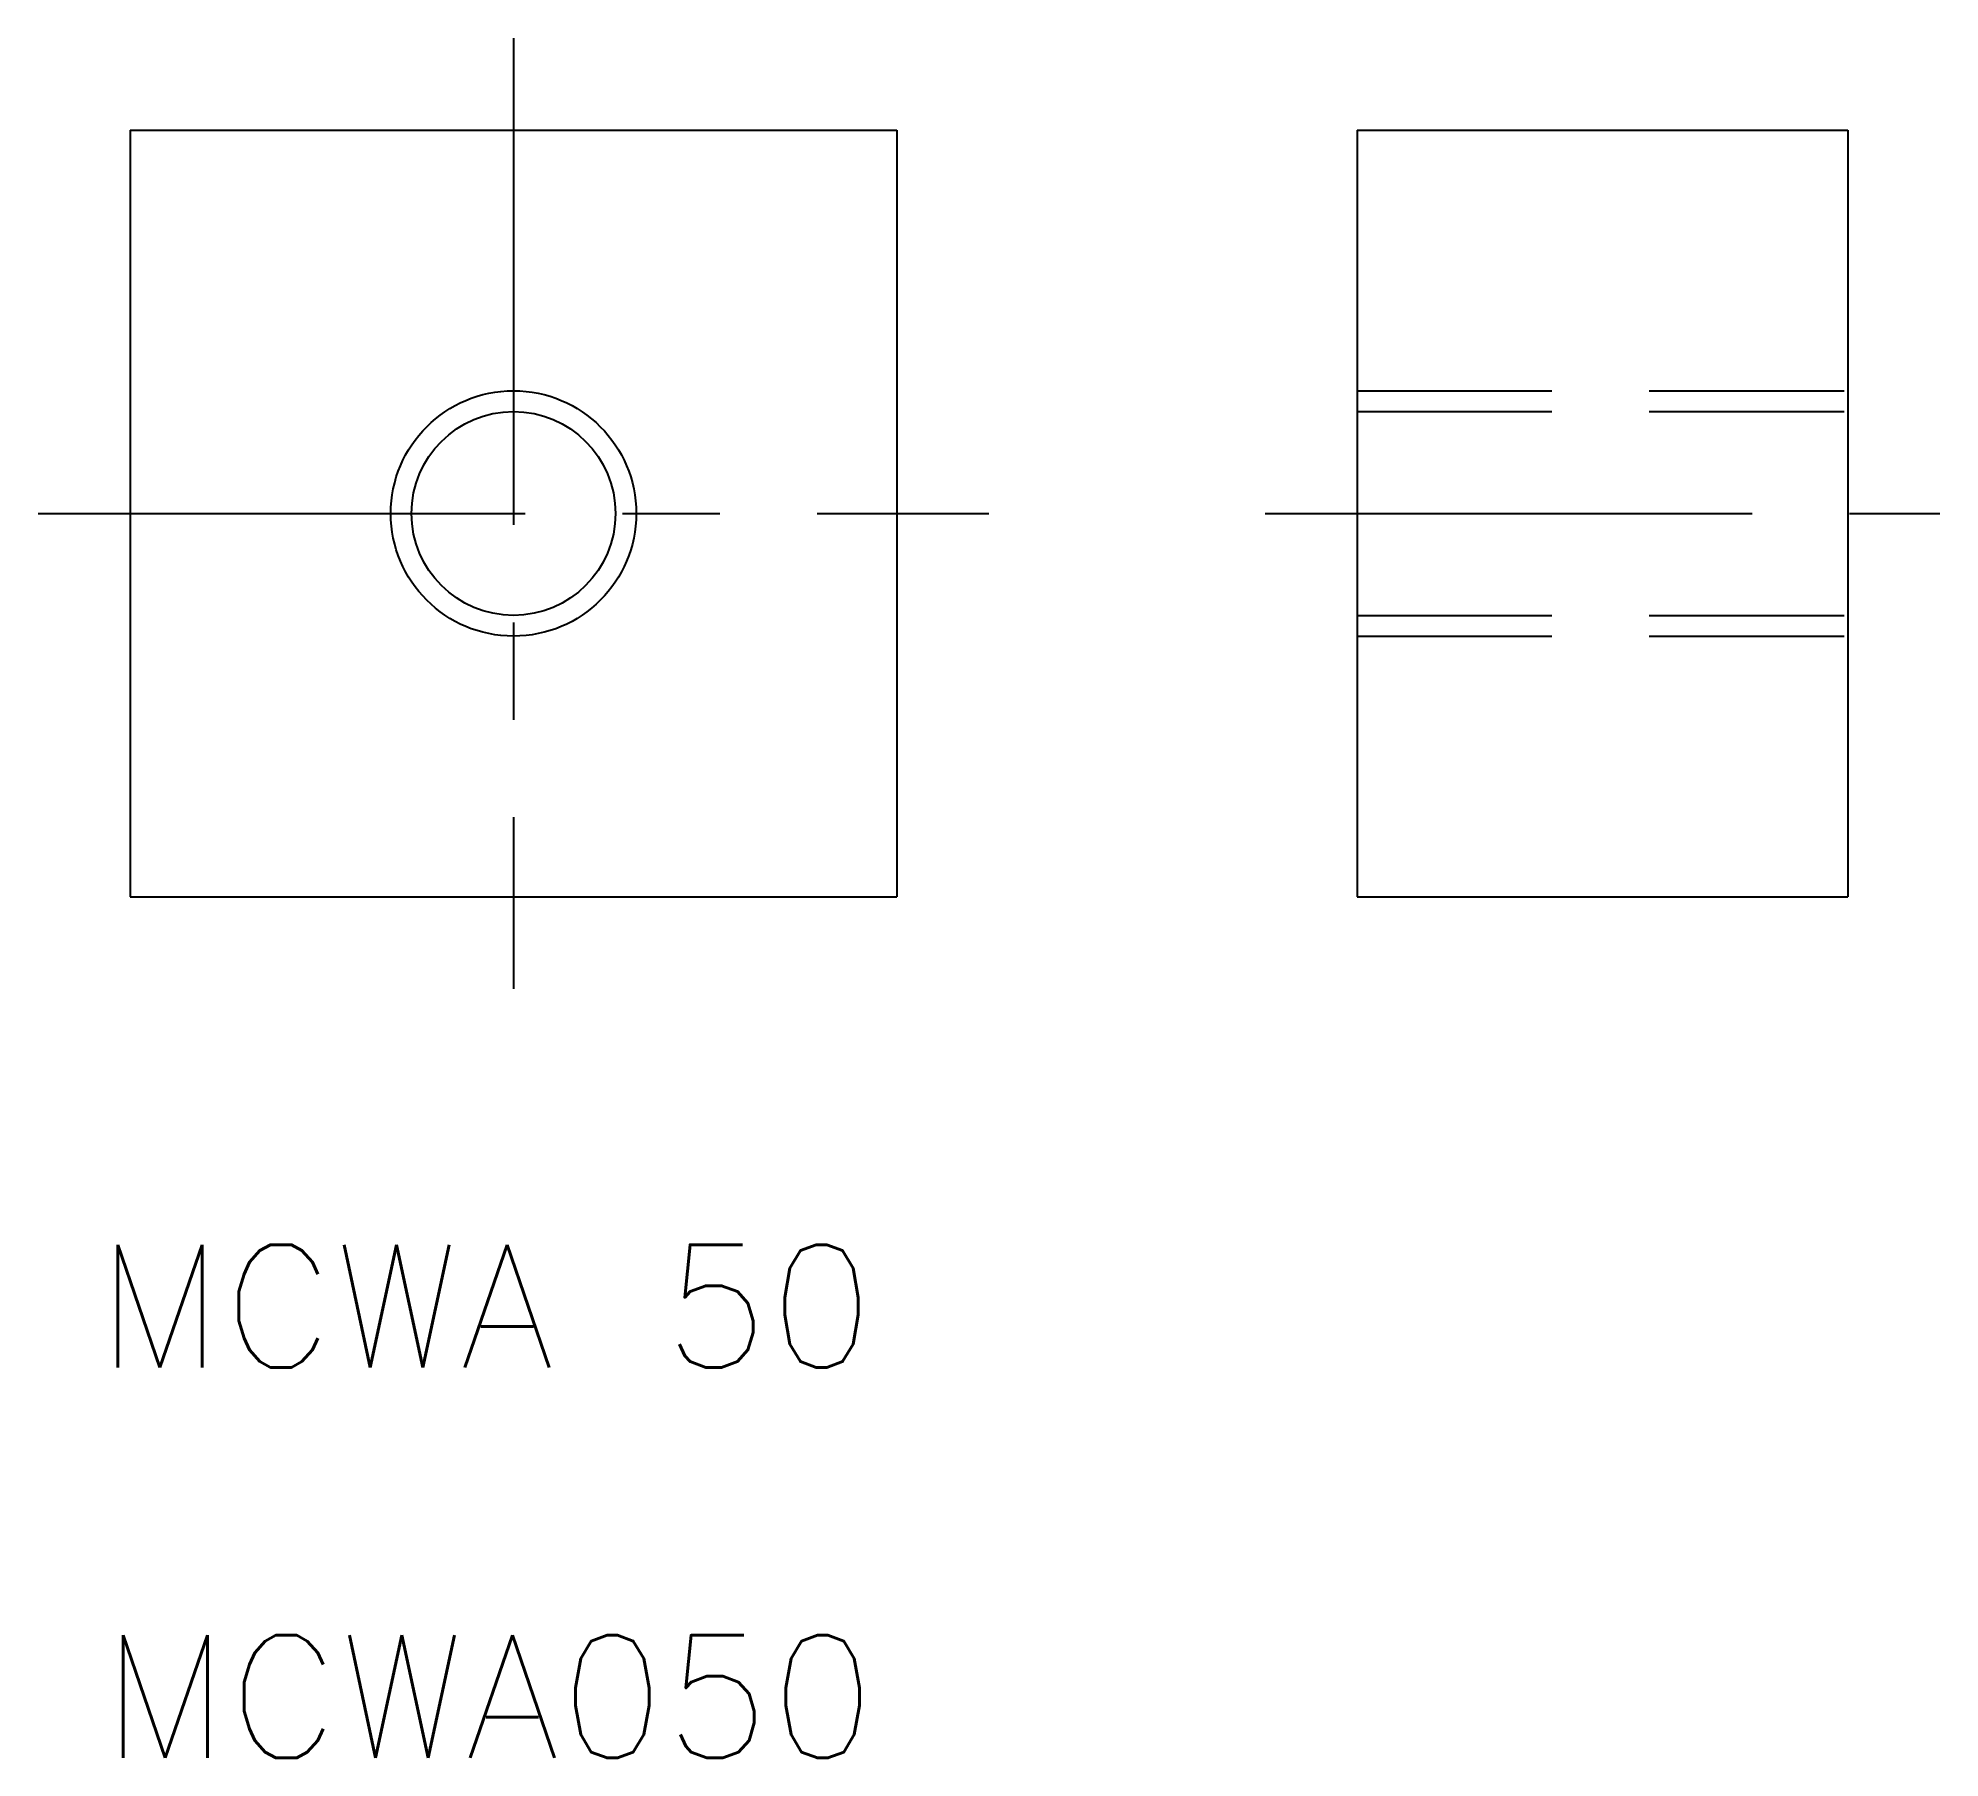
# Model space of a CAD drawing. Extents: x 90.7 to 152.7, y 122.7 to 178.8.
import ezdxf
from ezdxf.enums import TextEntityAlignment as Align

# ---------------------------------------------------------------- set-up
doc = ezdxf.new("R2010")
doc.units = 0
doc.header["$LTSCALE"] = 0.5
doc.linetypes.add('CENTER', pattern=[50.8, 31.75, -6.35, 6.35, -6.35])
doc.linetypes.add('DASHED', pattern=[19.05, 12.7, -6.35])
doc.layers.get('0').update_dxf_attribs({"linetype": 'CONTINUOUS'})
doc.layers.add('CENTER', color=1, linetype='CENTER')
doc.layers.add('NOTE', color=9, linetype='CONTINUOUS')
doc.styles.get("Standard").update_dxf_attribs({"font": 'txt.shx'})

msp = doc.modelspace()

# ---------------------------------------------------------------- linework, layer by layer
for p, q in [((93.699333, 175.808086), (118.699334, 175.808086)), ((93.699333, 175.808086), (93.699333, 150.808085)), ((99.949333, 175.808086), (99.949333, 175.808186)), ((106.199334, 175.808086), (106.199434, 175.808086)), ((118.699334, 175.808086), (118.699334, 150.808085)), ((133.699335, 175.808086), (149.699335, 175.808086)), ((133.699335, 175.808086), (133.699335, 150.808085)), ((149.699335, 175.808086), (149.699335, 150.808085)), ((93.699333, 150.808085), (118.699334, 150.808085)), ((133.699335, 150.808085), (149.699335, 150.808085))]:
    msp.add_line(p, q)
at = {"color": 3, "linetype": 'DASHED'}
for p, q in [((133.699335, 167.308086), (149.699335, 167.308086)), ((133.699335, 166.631586), (149.699335, 166.631586)), ((133.699335, 159.984586), (149.699335, 159.984586)), ((133.699335, 159.308085), (149.699335, 159.308085))]:
    msp.add_line(p, q, dxfattribs=at)
at = {"color": 3}
msp.add_circle((106.199334, 163.308086), 4, dxfattribs=at)
msp.add_circle((106.199334, 163.308086), 3.3235)
at = {"layer": 'CENTER'}
for p, q in [((106.199334, 178.808086), (106.199334, 147.808085)), ((90.699333, 163.308086), (121.699334, 163.308086)), ((130.699335, 163.308086), (152.699335, 163.308086))]:
    msp.add_line(p, q, dxfattribs=at)

# ---------------------------------------------------------------- texts
at = {"layer": 'NOTE'}
for s, p in [('MCWA 50', (105.285477, 134.264567)), ('MCWA050', (105.390365, 121.534173))]:
    msp.add_text(s, height=4, dxfattribs=at).set_placement(p, align=Align.BOTTOM_CENTER)

doc.saveas('drawing.dxf')
